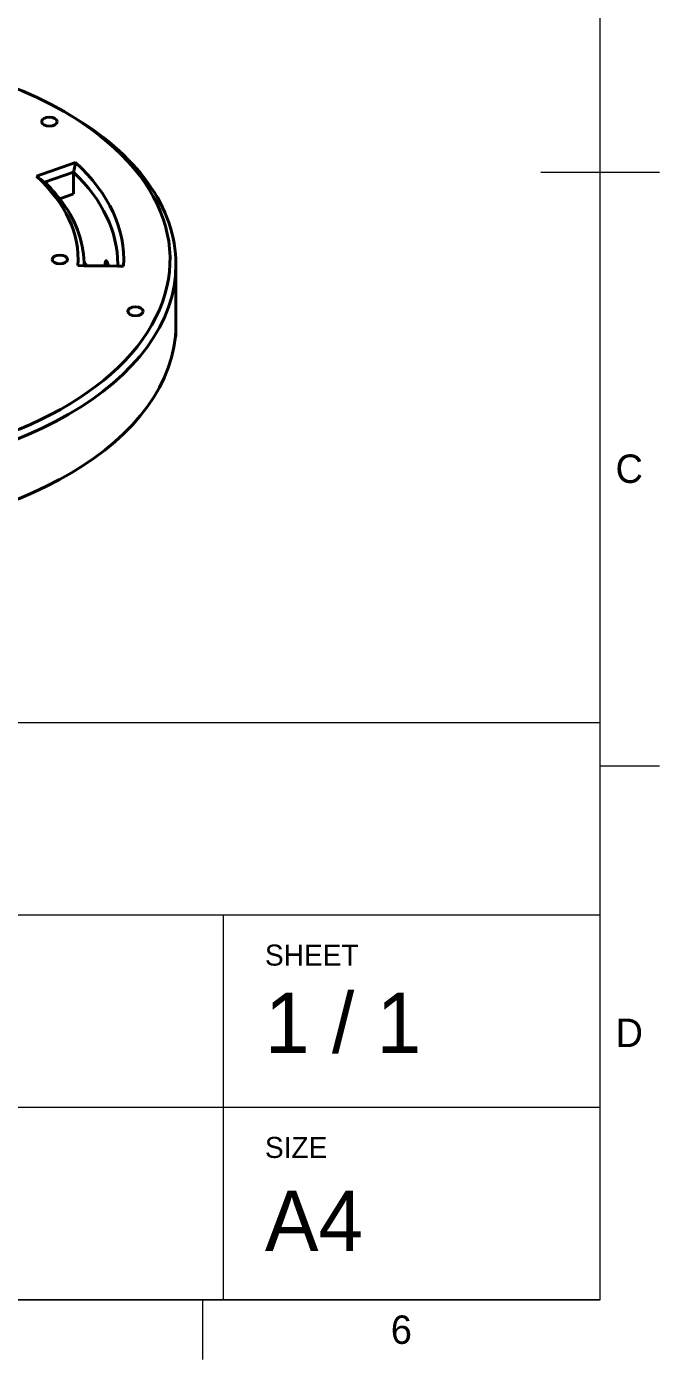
# Model space of a CAD drawing. Header units: millimetres. Extents: x 15 to 292, y 5 to 205.
# Drawn here: x 238.7 to 292, y 5 to 117.3 of the extents above; entities that cross this region are included whole.
import ezdxf

# ---------------------------------------------------------------- set-up
doc = ezdxf.new("R2010")
doc.units = ezdxf.units.MM
doc.layers.add('Border', color=7, linetype='Continuous')
doc.layers.add('Geometries', color=7, linetype='Continuous')
doc.styles.add('Shapr0', font='txt', dxfattribs={"height": 2.3925})
doc.styles.add('Shapr1', font='txt', dxfattribs={"height": 2.3925})

# ---------------------------------------------------------------- blocks, each defined once
blk = doc.blocks.new('*U10')
at = {"layer": 'Border', "linetype": 'Continuous', "lineweight": 15}
for p, q in [((287, 58.6), (174.1, 58.6)), ((174.1, 10), (174.1, 58.6)), ((287, 10), (287, 58.6)), ((287, 42.4), (174.1, 42.4)), ((223.5, 10), (223.5, 42.4)), ((255.25, 10), (255.25, 42.4)), ((287, 26.2), (174.1, 26.2)), ((192.450088, 16.837486), (192.450088, 19.875004)), ((177.6, 15.82498), (181.312522, 15.82498)), ((181.987526, 15.82498), (182.66253, 15.82498)), ((187.050056, 15.82498), (183.337534, 15.82498)), ((191.437582, 15.82498), (188.400064, 15.82498)), ((192.112586, 15.82498), (192.78759, 15.82498)), ((192.450088, 15.487478), (192.450088, 16.162482)), ((193.462594, 15.82498), (196.500112, 15.82498)), ((192.450088, 14.812474), (192.450088, 11.774956)), ((287, 10), (174.1, 10))]:
    blk.add_line(p, q, dxfattribs=at)
at = {"layer": 'Border', "linetype": 'Continuous', "lineweight": 40}
for p, q in [((178.275004, 17.51249), (186.375052, 19.2)), ((186.375052, 19.2), (186.375052, 12.44996)), ((178.275004, 17.51249), (178.275004, 14.13747)), ((178.275004, 14.13747), (186.375052, 12.44996))]:
    blk.add_line(p, q, dxfattribs=at)
for radius in [3.37502, 1.68751]:
    blk.add_circle((192.450088, 15.82498), radius, dxfattribs=at)

msp = doc.modelspace()

# ---------------------------------------------------------------- linework, layer by layer
at = {"layer": 'Border', "linetype": 'Continuous', "lineweight": 15}
for p, q in [((287, 10), (287, 200)), ((282, 105), (292, 105)), ((287, 55), (292, 55)), ((20, 10), (287, 10)), ((253.5, 10), (253.5, 5))]:
    msp.add_line(p, q, dxfattribs=at)
at = {"layer": 'Geometries', "linetype": 'Continuous', "lineweight": 40}
for p, q in [((242.17, 109.888), (241.817, 110.092)), ((239.489, 104.651), (242.789, 105.796)), ((242.622, 104.993), (240.179, 104.146)), ((242.622, 103.156), (242.622, 104.993)), ((241.447, 102.748), (242.622, 103.156)), ((243.499, 97.118), (242.982, 97.124)), ((243.5, 97.118), (243.499, 97.118)), ((243.5, 97.118), (243.5, 97.233)), ((243.73, 97.116), (243.5, 97.118)), ((245.289, 97.1), (243.73, 97.116)), ((245.556, 97.098), (245.289, 97.1)), ((246.347, 97.09), (245.556, 97.098)), ((246.83, 97.085), (246.347, 97.09)), ((251.25, 97.233), (251.25, 92.17)), ((251.199, 91.142), (251.232, 91.147)), ((251.232, 91.561), (251.232, 91.147))]:
    msp.add_line(p, q, dxfattribs=at)
at = {"layer": 'Geometries', "linetype": 'Continuous', "lineweight": 40, "flags": 128}
for points in [[(242.622, 104.993), (242.664, 105.194), (242.706, 105.394), (242.748, 105.595), (242.789, 105.796)], [(240.179, 104.146), (240.007, 104.273), (239.835, 104.4), (239.662, 104.526), (239.489, 104.651)], [(245.289, 97.1), (245.289, 97.102), (245.288, 97.122), (245.286, 97.143), (245.285, 97.163), (245.284, 97.182), (245.284, 97.202), (245.283, 97.22), (245.283, 97.238), (245.283, 97.256), (245.283, 97.273), (245.284, 97.29), (245.284, 97.307), (245.285, 97.323), (245.286, 97.339), (245.287, 97.354), (245.289, 97.369), (245.291, 97.383), (245.292, 97.396), (245.294, 97.409), (245.297, 97.421), (245.299, 97.433), (245.302, 97.444), (245.304, 97.455), (245.307, 97.464), (245.311, 97.474), (245.314, 97.482), (245.317, 97.49), (245.321, 97.497), (245.325, 97.503), (245.329, 97.509), (245.333, 97.514), (245.337, 97.518), (245.341, 97.522), (245.346, 97.525), (245.351, 97.527), (245.355, 97.528), (245.357, 97.529)], [(245.357, 97.529), (245.36, 97.529), (245.365, 97.529), (245.37, 97.528), (245.375, 97.527), (245.38, 97.524), (245.386, 97.521), (245.391, 97.518), (245.396, 97.513), (245.402, 97.508), (245.408, 97.502), (245.413, 97.496), (245.419, 97.488), (245.424, 97.481), (245.43, 97.472), (245.435, 97.463), (245.441, 97.453), (245.447, 97.442), (245.453, 97.431), (245.459, 97.419), (245.464, 97.406), (245.47, 97.393), (245.475, 97.38), (245.481, 97.366), (245.486, 97.351), (245.492, 97.336), (245.497, 97.32), (245.503, 97.304), (245.508, 97.287), (245.513, 97.269), (245.519, 97.251), (245.524, 97.234), (245.529, 97.215), (245.533, 97.197), (245.538, 97.178), (245.543, 97.159), (245.547, 97.138), (245.552, 97.118), (245.556, 97.098)]]:
    msp.add_lwpolyline(points, dxfattribs=at)
at = {"layer": 'Geometries', "linetype": 'Continuous', "lineweight": 40}
for centre, major_axis, start_param, end_param in [((220.25, 97.641), (-30.5, 0), 3.9269908, 5.4977871), ((220.25, 97.641), (-30.5, 0), 5.4977871, 10.2101761), ((220.25, 97.233), (31, 0), 0, 0.7853982), ((220.248, 97.642), (26.6, 0), 6.2469072, 6.8429232), ((220.25, 97.641), (-22.75, 0), 3.1021945, 3.7046033), ((220.248, 97.234), (-26.1, 0), 3.1415927, 3.6825306), ((220.25, 97.233), (23.25, 0), 0.4234475, 0.5410309), ((220.25, 97.233), (23.25, 0), 0.0113309, 0.4234475), ((220.25, 97.233), (31, 0), 3.1415927, 6.2831853), ((220.25, 97.233), (23.25, 0), 0, 0.0113309), ((220.248, 90.538), (26.1, 0), 0.451717, 0.4716359), ((220.25, 97.233), (23.25, 0), 6.2746699, 6.2831853), ((220.248, 97.234), (-26.1, 0), 3.1320429, 3.1415927), ((220.25, 92.17), (31, 0), 6.2491337, 6.2831853), ((220.25, 92.17), (31, 0), 4.7026452, 6.2256713), ((220.25, 92.17), (31, 0), 6.2256713, 6.2491337)]:
    msp.add_ellipse(centre, major_axis=major_axis, ratio=0.5773503, start_param=start_param, end_param=end_param, dxfattribs=at)
for centre, major_axis in [((240.583, 109.253), (0.65, 0)), ((241.463, 97.641), (-0.65, 0)), ((247.834, 93.28), (0.65, 0))]:
    msp.add_ellipse(centre, major_axis=major_axis, ratio=0.5773503, dxfattribs=at)

# ---------------------------------------------------------------- block references
msp.add_blockref('*U10', (0, 0))

# ---------------------------------------------------------------- texts
at = {"layer": 'Border', "linetype": 'Continuous', "lineweight": 15, "char_height": 2.393, "width": 2.3925, "style": 'Shapr0'}
for s, insert, attachment_point in [('C', (288.304, 80), 4), ('D', (288.304, 32.5), 4), ('6', (270.25, 8.696), 2)]:
    msp.add_mtext(s, dxfattribs=dict(at, insert=insert, attachment_point=attachment_point))
at = {"layer": 'Border', "linetype": 'Continuous', "lineweight": 15, "attachment_point": 1, "style": 'Shapr1'}
for s, insert, char_height in [('SHEET', (258.75, 39.935), 1.7705), ('1 / 1', (258.75, 35.874), 5.0625), ('SIZE', (258.75, 23.735), 1.7705), ('A4', (258.75, 19.2), 5.0625)]:
    msp.add_mtext(s, dxfattribs=dict(at, insert=insert, char_height=char_height))

doc.saveas('drawing.dxf')
